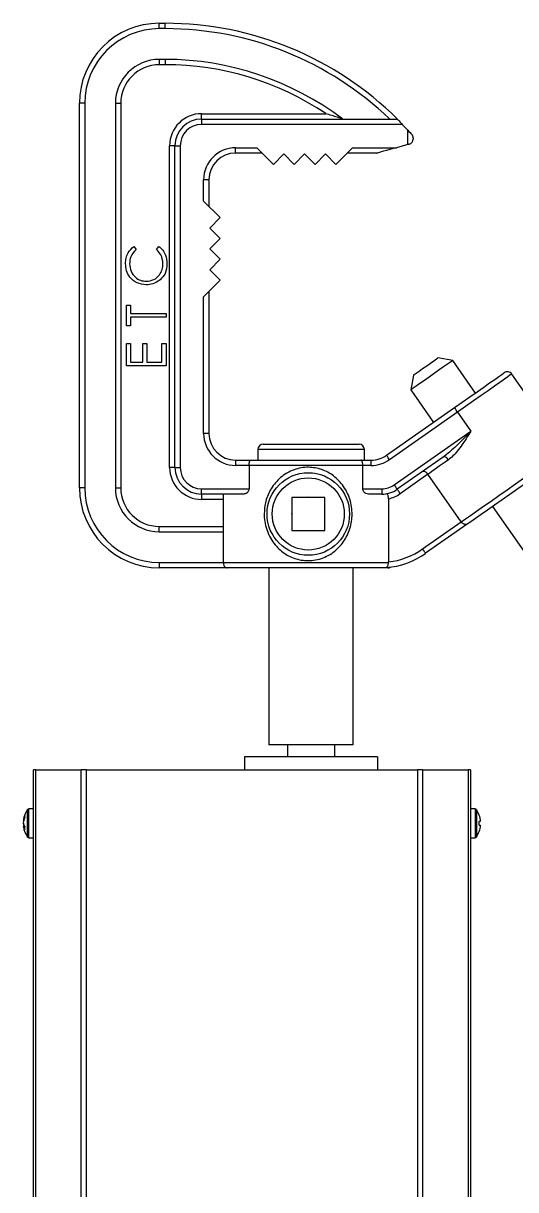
# Model space of a CAD drawing. Extents: x 7 to 135, y 1 to 99.
# Drawn here: x 12 to 16.62, y 51.14 to 62.07 of the extents above; entities that cross this region are included whole.
import ezdxf

# ---------------------------------------------------------------- set-up
doc = ezdxf.new("R2010")
doc.units = 0
doc.header["$MEASUREMENT"] = 0
doc.layers.add('OBJECT', color=7, linetype='CONTINUOUS')

msp = doc.modelspace()

# ---------------------------------------------------------------- linework, layer by layer
at = {"layer": 'OBJECT'}
for p, q in [((13.273, 62.025), (13.273, 62.075)), ((13.273, 62.075), (13.329, 62.075)), ((13.329, 62.025), (13.273, 62.025)), ((13.329, 62.025), (13.329, 62.075)), ((13.329, 61.737), (13.273, 61.737)), ((13.273, 61.737), (13.273, 61.687)), ((13.329, 61.687), (13.273, 61.687)), ((13.329, 61.737), (13.329, 61.687)), ((12.573, 61.325), (12.523, 61.325)), ((12.523, 57.72), (12.523, 61.325)), ((12.573, 61.325), (12.573, 57.72)), ((12.861, 61.325), (12.861, 57.72)), ((12.861, 61.325), (12.911, 61.325)), ((12.911, 61.325), (12.911, 57.72)), ((13.67, 61.178), (13.67, 61.228)), ((13.67, 61.228), (14.836, 61.228)), ((13.67, 61.178), (13.67, 61.128)), ((13.67, 61.178), (15.506, 61.178)), ((15.553, 61.128), (13.67, 61.128)), ((15.553, 61.128), (15.606, 61.072)), ((15.606, 60.938), (15.606, 61.072)), ((13.42, 60.928), (13.37, 60.928)), ((13.37, 57.911), (13.37, 60.928)), ((13.42, 60.928), (13.47, 60.928)), ((13.42, 57.911), (13.42, 60.928)), ((13.47, 60.928), (13.47, 57.911)), ((13.989, 60.909), (14.189, 60.909)), ((13.989, 60.859), (13.989, 60.909)), ((14.189, 60.909), (14.345, 60.753)), ((14.93, 60.753), (15.086, 60.909)), ((15.086, 60.909), (15.5, 60.909)), ((15.606, 60.938), (15.5, 60.909)), ((15.656, 60.999), (15.656, 60.99)), ((14.239, 60.859), (13.989, 60.859)), ((14.345, 60.753), (14.442, 60.85)), ((14.442, 60.85), (14.54, 60.753)), ((14.54, 60.753), (14.637, 60.85)), ((14.637, 60.85), (14.735, 60.753)), ((14.735, 60.753), (14.832, 60.85)), ((14.832, 60.85), (14.93, 60.753)), ((15.313, 60.859), (15.036, 60.859)), ((13.689, 60.409), (13.689, 60.609)), ((13.739, 60.609), (13.689, 60.609)), ((13.739, 60.609), (13.739, 60.359)), ((13.845, 60.253), (13.689, 60.409)), ((13.747, 60.155), (13.845, 60.253)), ((13.845, 60.058), (13.747, 60.155)), ((13.747, 59.96), (13.845, 60.058)), ((13.034, 59.984), (13.056, 59.955)), ((13.246, 59.955), (13.268, 59.984)), ((13.845, 59.863), (13.747, 59.96)), ((13.747, 59.765), (13.845, 59.863)), ((13.845, 59.668), (13.747, 59.765)), ((13.689, 59.512), (13.845, 59.668)), ((13.689, 58.23), (13.689, 59.512)), ((13.739, 59.562), (13.739, 58.23)), ((12.966, 59.239), (12.966, 59.434)), ((12.966, 59.434), (13.004, 59.434)), ((13.004, 59.434), (13.004, 59.353)), ((13.004, 59.353), (13.336, 59.353)), ((13.004, 59.32), (13.004, 59.239)), ((13.336, 59.32), (13.004, 59.32)), ((13.336, 59.353), (13.336, 59.32)), ((13.004, 59.239), (12.966, 59.239)), ((12.966, 58.864), (12.966, 59.073)), ((12.966, 59.073), (13.004, 59.073)), ((13.004, 59.073), (13.004, 58.898)), ((13.118, 58.898), (13.118, 59.073)), ((13.118, 59.073), (13.156, 59.073)), ((13.156, 59.073), (13.156, 58.898)), ((13.298, 59.073), (13.336, 59.073)), ((13.298, 58.898), (13.298, 59.073)), ((13.336, 59.073), (13.336, 58.864)), ((13.336, 58.864), (12.966, 58.864)), ((13.004, 58.898), (13.118, 58.898)), ((13.156, 58.898), (13.298, 58.898)), ((16.026, 58.913), (15.887, 58.938)), ((16.239, 58.609), (16.026, 58.913)), ((15.658, 58.777), (15.633, 58.638)), ((17.075, 58.079), (16.58, 58.787)), ((15.633, 58.638), (15.846, 58.334)), ((15.405, 58.025), (16.042, 58.472)), ((16.071, 58.431), (15.433, 57.984)), ((16.071, 58.431), (16.197, 58.251)), ((13.739, 58.23), (13.689, 58.23)), ((15.477, 57.747), (16.197, 58.251)), ((14.197, 58.08), (14.197, 57.98)), ((15.197, 58.08), (14.197, 58.08)), ((14.247, 58.13), (15.147, 58.13)), ((15.197, 57.98), (15.197, 58.08)), ((13.989, 57.98), (13.989, 57.93)), ((13.989, 57.98), (14.134, 57.98)), ((14.134, 57.98), (15.164, 57.98)), ((15.164, 57.98), (15.261, 57.98)), ((15.261, 57.93), (15.261, 57.98)), ((15.937, 58.008), (15.505, 57.706)), ((13.42, 57.911), (13.37, 57.911)), ((13.42, 57.911), (13.47, 57.911)), ((14.115, 57.93), (13.989, 57.93)), ((14.115, 57.93), (14.115, 57.711)), ((15.183, 57.93), (14.115, 57.93)), ((15.183, 57.711), (15.183, 57.93)), ((15.261, 57.93), (15.183, 57.93)), ((15.794, 57.848), (15.534, 57.665)), ((16.107, 57.401), (15.794, 57.848)), ((12.573, 57.72), (12.523, 57.72)), ((12.861, 57.72), (12.911, 57.72)), ((13.67, 57.711), (14.115, 57.711)), ((13.67, 57.661), (13.67, 57.711)), ((14.062, 57.661), (13.67, 57.661)), ((13.67, 57.661), (13.67, 57.611)), ((13.874, 57.308), (13.874, 57.661)), ((14.825, 57.629), (14.517, 57.629)), ((14.517, 57.629), (14.517, 57.321)), ((14.825, 57.321), (14.825, 57.629)), ((15.183, 57.711), (15.362, 57.711)), ((15.362, 57.661), (15.236, 57.661)), ((15.362, 57.711), (15.362, 57.661)), ((13.874, 57.611), (13.67, 57.611)), ((15.423, 57.617), (15.423, 57.025)), ((16.399, 57.544), (17.405, 56.108)), ((13.273, 57.308), (13.273, 57.358)), ((13.273, 57.358), (13.874, 57.358)), ((13.273, 57.308), (13.874, 57.308)), ((13.874, 57.02), (13.874, 57.308)), ((14.517, 57.321), (14.825, 57.321)), ((15.743, 57.147), (16.107, 57.401)), ((16.162, 57.379), (15.772, 57.106)), ((13.273, 57.02), (13.874, 57.02)), ((13.273, 57.02), (13.273, 56.97)), ((13.874, 57.02), (15.423, 57.02)), ((15.423, 57.02), (15.423, 57.025)), ((13.911, 56.97), (13.273, 56.97)), ((15.418, 56.97), (13.911, 56.97)), ((14.302, 56.97), (14.302, 55.31)), ((15.092, 55.31), (15.092, 56.97)), ((15.092, 55.31), (14.302, 55.31)), ((14.475, 55.31), (14.475, 55.198)), ((14.92, 55.198), (14.92, 55.31)), ((15.322, 55.198), (14.072, 55.198)), ((14.072, 55.198), (14.072, 55.075)), ((15.322, 55.198), (15.322, 55.075)), ((12.092, 48.3), (12.092, 55.075)), ((12.113, 55.075), (12.092, 55.075)), ((12.113, 55.075), (12.54, 55.075)), ((12.113, 48.3), (12.113, 55.075)), ((12.54, 48.3), (12.54, 55.075)), ((12.59, 55.075), (12.54, 55.075)), ((12.59, 48.3), (12.59, 55.075)), ((12.59, 55.075), (15.695, 55.075)), ((15.695, 55.075), (15.695, 48.3)), ((15.744, 55.075), (15.695, 55.075)), ((15.744, 55.075), (15.744, 48.3)), ((15.744, 55.075), (16.172, 55.075)), ((16.172, 55.075), (16.172, 48.3)), ((16.192, 55.075), (16.172, 55.075)), ((16.192, 55.075), (16.192, 48.3)), ((12.037, 54.678), (12.037, 54.704)), ((12.037, 54.446), (12.037, 54.678)), ((12.092, 54.71), (12.049, 54.71)), ((12.049, 54.683), (12.049, 54.71)), ((12.049, 54.44), (12.049, 54.683)), ((16.236, 54.71), (16.192, 54.71)), ((16.236, 54.71), (16.236, 54.575)), ((16.248, 54.704), (16.248, 54.575)), ((12.001, 54.6), (11.997, 54.601)), ((11.997, 54.575), (11.997, 54.571)), ((11.997, 54.571), (11.998, 54.571)), ((16.236, 54.575), (16.236, 54.44)), ((16.248, 54.575), (16.248, 54.446)), ((12.006, 54.551), (11.997, 54.549)), ((12.049, 54.44), (12.092, 54.44)), ((16.192, 54.44), (16.236, 54.44))]:
    msp.add_line(p, q, dxfattribs=at)
at = {"layer": 'OBJECT', "flags": 128}
for points in [[(15.506, 61.178), (15.507, 61.177), (15.509, 61.175), (15.512, 61.171), (15.517, 61.166), (15.523, 61.16), (15.529, 61.153), (15.537, 61.145), (15.545, 61.137), (15.553, 61.128)], [(15.606, 61.072), (15.616, 61.061), (15.626, 61.051), (15.634, 61.041), (15.642, 61.033)], [(15.5, 60.909), (15.467, 60.9), (15.435, 60.891), (15.405, 60.883), (15.378, 60.875), (15.356, 60.869), (15.338, 60.864), (15.326, 60.861)], [(15.619, 60.942), (15.615, 60.941), (15.61, 60.939), (15.606, 60.938)], [(16.026, 58.913), (16.021, 58.909), (16.004, 58.898), (15.977, 58.879), (15.941, 58.854), (15.899, 58.825), (15.853, 58.792), (15.806, 58.759), (15.76, 58.727), (15.718, 58.698), (15.683, 58.673), (15.656, 58.654), (15.639, 58.642), (15.633, 58.638)], [(15.658, 58.777), (15.664, 58.782), (15.682, 58.794), (15.71, 58.814), (15.744, 58.838), (15.782, 58.864), (15.818, 58.89), (15.85, 58.912), (15.873, 58.928), (15.885, 58.937), (15.887, 58.938)], [(16.042, 58.472), (16.116, 58.523), (16.187, 58.573), (16.255, 58.62), (16.317, 58.664), (16.373, 58.703), (16.421, 58.737), (16.459, 58.764), (16.487, 58.783), (16.504, 58.795), (16.51, 58.799)], [(16.58, 58.787), (16.578, 58.786), (16.567, 58.778), (16.545, 58.762), (16.512, 58.739), (16.469, 58.709), (16.417, 58.673), (16.358, 58.631), (16.292, 58.585), (16.221, 58.536), (16.147, 58.484), (16.071, 58.431)], [(16.071, 58.431), (16.066, 58.439), (16.06, 58.447), (16.055, 58.454), (16.051, 58.46), (16.047, 58.465), (16.045, 58.469), (16.043, 58.471), (16.042, 58.472)], [(16.107, 57.401), (16.146, 57.428), (16.194, 57.462), (16.251, 57.502), (16.315, 57.547), (16.386, 57.596), (16.46, 57.649), (16.537, 57.702), (16.615, 57.757), (16.691, 57.81), (16.765, 57.862), (16.834, 57.91), (16.897, 57.954), (16.952, 57.993), (16.998, 58.025), (17.034, 58.05), (17.059, 58.068), (17.073, 58.077), (17.075, 58.079)], [(15.433, 57.984), (15.428, 57.992), (15.422, 58), (15.417, 58.007), (15.413, 58.013), (15.41, 58.018), (15.407, 58.022), (15.405, 58.024), (15.405, 58.025)], [(15.987, 57.982), (15.957, 57.961), (15.928, 57.941), (15.9, 57.922), (15.875, 57.904), (15.852, 57.888), (15.83, 57.873), (15.811, 57.859), (15.794, 57.848)], [(15.987, 57.982), (15.981, 57.99), (15.974, 57.997), (15.967, 58.003), (15.96, 58.007), (15.954, 58.01), (15.947, 58.011), (15.941, 58.01), (15.937, 58.008)], [(17.063, 58.01), (17.063, 58.009), (17.053, 58.002), (17.032, 57.988), (16.999, 57.965), (16.957, 57.935), (16.905, 57.899), (16.846, 57.858), (16.78, 57.812), (16.71, 57.762), (16.637, 57.711), (16.563, 57.659), (16.489, 57.608), (16.418, 57.558), (16.352, 57.512), (16.292, 57.47), (16.239, 57.433), (16.196, 57.402), (16.162, 57.379)], [(15.477, 57.747), (15.482, 57.739), (15.488, 57.731), (15.493, 57.724), (15.497, 57.718), (15.5, 57.713), (15.503, 57.709), (15.505, 57.707), (15.505, 57.706)], [(15.534, 57.665), (15.528, 57.673), (15.523, 57.681), (15.518, 57.688), (15.514, 57.694), (15.51, 57.699), (15.507, 57.703), (15.506, 57.705), (15.505, 57.706)], [(15.772, 57.106), (15.772, 57.106), (15.77, 57.109), (15.767, 57.113), (15.764, 57.118), (15.759, 57.124), (15.754, 57.131), (15.749, 57.139), (15.743, 57.147)], [(16.288, 54.593), (16.287, 54.593), (16.286, 54.593), (16.285, 54.593), (16.283, 54.593), (16.281, 54.593), (16.28, 54.593), (16.277, 54.592), (16.275, 54.592)], [(16.275, 54.558), (16.277, 54.558), (16.28, 54.557), (16.281, 54.557), (16.283, 54.557), (16.285, 54.557), (16.286, 54.557), (16.287, 54.557), (16.288, 54.557)]]:
    msp.add_lwpolyline(points, dxfattribs=at)
at = {"layer": 'OBJECT'}
for radius in [0.387, 0.338]:
    msp.add_circle((14.671, 57.475), radius, dxfattribs=at)
for centre, radius, start, end in [((13.273, 61.325), 0.75, 90, 180), ((13.273, 61.325), 0.7, 90, 180), ((13.329, 58.986), 3.089, 45.2072, 90), ((13.329, 58.986), 3.039, 46.1647, 90), ((13.273, 61.325), 0.412, 90, 180), ((13.273, 61.325), 0.362, 90, 180), ((13.329, 58.986), 2.751, 52.8291, 90), ((13.329, 58.986), 2.701, 56.1083, 90), ((13.67, 60.928), 0.3, 90, 180), ((13.67, 60.928), 0.25, 90, 180), ((13.67, 60.928), 0.2, 90, 180), ((15.606, 60.999), 0.05, 0, 43.1786), ((13.989, 60.609), 0.3, 90, 180), ((15.606, 60.99), 0.05, 285.472, 0), ((13.989, 60.609), 0.25, 90, 180), ((15.313, 60.909), 0.05, 270, 285.472), ((16.539, 58.758), 0.05, 35, 125), ((13.989, 58.23), 0.3, 180, 270), ((13.989, 58.23), 0.25, 180, 270), ((14.247, 58.08), 0.05, 90, 180), ((15.147, 58.08), 0.05, 0, 90), ((15.261, 58.23), 0.25, 270, 305), ((15.261, 58.23), 0.3, 270, 305), ((13.67, 57.911), 0.3, 180, 270), ((13.67, 57.911), 0.25, 180, 270), ((13.67, 57.911), 0.2, 180, 270), ((15.362, 57.911), 0.2, 270, 305), ((13.273, 57.72), 0.75, 180, 270), ((13.273, 57.72), 0.7, 180, 270), ((13.273, 57.72), 0.412, 180, 270), ((13.273, 57.72), 0.362, 180, 270), ((14.671, 57.475), 0.156, 80.8155, 99.1845), ((15.362, 57.911), 0.25, 270, 305), ((15.362, 57.911), 0.3, 281.8148, 305), ((14.671, 57.475), 0.156, 170.8155, 189.1845), ((14.671, 57.475), 0.156, 350.8155, 9.1845), ((14.671, 57.475), 0.156, 260.8155, 279.1845), ((15.342, 57.72), 0.75, 274.6702, 305), ((15.342, 57.72), 0.7, 276.6779, 305), ((15.418, 57.02), 0.05, 270, 298.6118), ((12.216, 54.575), 0.221, 144.3318, 172.0078), ((12.049, 54.695), 0.015, 90, 144.3318), ((16.236, 54.695), 0.015, 35.6682, 90), ((16.068, 54.575), 0.221, 20.3311, 35.6682), ((12.138, 54.586), 0.142, 154.8111, 174.0181), ((12.151, 54.562), 0.155, 155.8152, 173.9366), ((12.092, 54.593), 0.0962, 188.4809, 211.0853), ((12.146, 54.587), 0.15, 185.9065, 194.1991), ((12.105, 54.636), 0.0959, 173.8934, 186.1066), ((16.392, 54.509), 0.184, 129.311, 129.5298), ((16.067, 54.575), 0.222, 4.7449, 20.1217), ((16.006, 54.575), 0.27, 356.3616, 3.6384), ((12.079, 54.561), 0.083, 188.3711, 213.3327), ((12.216, 54.575), 0.221, 187.9922, 215.6682), ((12.183, 54.53), 0.174, 175.4693, 184.5307), ((16.068, 54.575), 0.221, 324.3318, 339.6689), ((16.067, 54.575), 0.222, 339.8782, 355.2548), ((16.392, 54.641), 0.184, 230.4702, 230.689), ((12.049, 54.455), 0.015, 215.6682, 270), ((16.236, 54.455), 0.015, 270, 324.3318)]:
    msp.add_arc(centre, radius, start, end, dxfattribs=at)
for points, knots in [([(14.992, 61.178), (14.992, 61.178), (14.991, 61.178), (14.986, 61.18), (14.972, 61.185), (14.921, 61.201), (14.872, 61.217), (14.836, 61.228), (14.836, 61.228)], [0, 0, 0, 0, 0.03421, 0.07678, 0.150367, 0.36204, 0.997909, 1, 1, 1, 1]), ([(12.956, 59.823), (12.957, 59.84), (12.96, 59.875), (12.981, 59.934), (13.014, 59.965), (13.034, 59.984)], [0, 0, 0, 0, 0.280846, 0.561446, 1, 1, 1, 1]), ([(13.056, 59.955), (13.036, 59.934), (13, 59.895), (12.996, 59.843), (12.994, 59.82)], [0, 0, 0, 0, 0.558387, 1, 1, 1, 1]), ([(13.307, 59.823), (13.304, 59.851), (13.298, 59.903), (13.262, 59.939), (13.246, 59.955)], [0, 0, 0, 0, 0.558768, 1, 1, 1, 1]), ([(13.268, 59.984), (13.281, 59.973), (13.307, 59.95), (13.338, 59.895), (13.343, 59.85), (13.345, 59.823)], [0, 0, 0, 0, 0.280392, 0.560814, 1, 1, 1, 1]), ([(13.149, 59.623), (13.12, 59.627), (13.062, 59.634), (12.998, 59.688), (12.961, 59.754), (12.958, 59.8), (12.956, 59.823)], [0, 0, 0, 0, 0.279513, 0.55908, 0.779375, 1, 1, 1, 1]), ([(12.994, 59.82), (12.997, 59.797), (13.002, 59.75), (13.043, 59.695), (13.095, 59.662), (13.133, 59.658), (13.151, 59.657)], [0, 0, 0, 0, 0.279861, 0.559533, 0.779672, 1, 1, 1, 1]), ([(13.151, 59.657), (13.175, 59.659), (13.223, 59.665), (13.275, 59.712), (13.303, 59.766), (13.306, 59.804), (13.307, 59.823)], [0, 0, 0, 0, 0.27943, 0.558928, 0.779288, 1, 1, 1, 1]), ([(13.345, 59.823), (13.343, 59.79), (13.338, 59.732), (13.298, 59.689), (13.281, 59.67)], [0, 0, 0, 0, 0.559804, 1, 1, 1, 1]), ([(13.281, 59.67), (13.258, 59.655), (13.218, 59.628), (13.17, 59.625), (13.149, 59.623)], [0, 0, 0, 0, 0.5590209, 1, 1, 1, 1]), ([(16.197, 58.251), (16.197, 58.251), (16.182, 58.236), (16.127, 58.179), (16.043, 58.093), (15.968, 58.033), (15.937, 58.008)], [0, 0, 0, 0, 0.002855, 0.178548, 0.654943, 1, 1, 1, 1]), ([(16.197, 58.251), (16.197, 58.251), (16.185, 58.233), (16.159, 58.191), (16.117, 58.127), (16.072, 58.067), (16.03, 58.017), (16.001, 57.994), (15.987, 57.982)], [0, 0, 0, 0, 0.0027503, 0.1764544, 0.4130692, 0.649433, 0.8249534, 1, 1, 1, 1]), ([(14.115, 57.93), (14.115, 57.935), (14.115, 57.946), (14.118, 57.96), (14.123, 57.972), (14.128, 57.979), (14.132, 57.98), (14.134, 57.98), (14.134, 57.98)], [0, 0, 0, 0, 0.19777, 0.395373, 0.598086, 0.812872, 0.995765, 1, 1, 1, 1]), ([(15.183, 57.93), (15.182, 57.935), (15.182, 57.946), (15.179, 57.96), (15.175, 57.972), (15.17, 57.979), (15.166, 57.98), (15.164, 57.98), (15.164, 57.98)], [0, 0, 0, 0, 0.19777, 0.395372, 0.598086, 0.812872, 0.995764, 1, 1, 1, 1]), ([(14.257, 57.475), (14.26, 57.51), (14.265, 57.588), (14.311, 57.704), (14.38, 57.792), (14.454, 57.851), (14.518, 57.884), (14.587, 57.906), (14.675, 57.917), (14.785, 57.902), (14.902, 57.845), (14.982, 57.767), (15.033, 57.686), (15.062, 57.616), (15.079, 57.542), (15.083, 57.477), (15.078, 57.39), (15.049, 57.286), (14.987, 57.19), (14.921, 57.125), (14.861, 57.085), (14.794, 57.055), (14.703, 57.034), (14.589, 57.039), (14.467, 57.086), (14.363, 57.171), (14.3, 57.271), (14.268, 57.366), (14.258, 57.427), (14.258, 57.464), (14.257, 57.475)], [0, 0, 0, 0, 0.038557, 0.08626, 0.13774, 0.164848, 0.19284, 0.21832, 0.244777, 0.291561, 0.338408, 0.390219, 0.418636, 0.447907, 0.475254, 0.503564, 0.519256, 0.571194, 0.622135, 0.649326, 0.677297, 0.704216, 0.732173, 0.78088, 0.827066, 0.87637, 0.931346, 0.959206, 0.987983, 1, 1, 1, 1]), ([(15.794, 57.848), (15.791, 57.852), (15.785, 57.859), (15.774, 57.868), (15.762, 57.874), (15.75, 57.875), (15.744, 57.873), (15.741, 57.871), (15.741, 57.871)], [0, 0, 0, 0, 0.175275, 0.350111, 0.535651, 0.748679, 0.99649, 1, 1, 1, 1]), ([(14.115, 57.711), (14.114, 57.707), (14.114, 57.698), (14.107, 57.685), (14.096, 57.672), (14.079, 57.663), (14.067, 57.662), (14.062, 57.661)], [0, 0, 0, 0, 0.1325318, 0.2642325, 0.4629237, 0.7502073, 1, 1, 1, 1]), ([(15.236, 57.661), (15.228, 57.662), (15.214, 57.664), (15.198, 57.676), (15.188, 57.688), (15.183, 57.7), (15.183, 57.708), (15.183, 57.711)], [0, 0, 0, 0, 0.339642, 0.594763, 0.767039, 0.899945, 1, 1, 1, 1]), ([(15.423, 57.617), (15.423, 57.623), (15.423, 57.633), (15.42, 57.647), (15.416, 57.658), (15.411, 57.664), (15.406, 57.665), (15.404, 57.665)], [0, 0, 0, 0, 0.19805, 0.396392, 0.589177, 0.783034, 1, 1, 1, 1]), ([(16.162, 57.379), (16.162, 57.379), (16.159, 57.377), (16.152, 57.374), (16.139, 57.376), (16.127, 57.381), (16.116, 57.389), (16.11, 57.397), (16.107, 57.401)], [0, 0, 0, 0, 0.003392, 0.262705, 0.472043, 0.654494, 0.827049, 1, 1, 1, 1]), ([(13.874, 57.02), (13.874, 57.015), (13.875, 57.005), (13.88, 56.992), (13.886, 56.981), (13.896, 56.973), (13.905, 56.97), (13.91, 56.97), (13.911, 56.97), (13.911, 56.97)], [0, 0, 0, 0, 0.165084, 0.329702, 0.505292, 0.712024, 0.958588, 0.99674, 1, 1, 1, 1]), ([(15.403, 56.972), (15.403, 56.972), (15.402, 56.973), (15.403, 56.974), (15.409, 56.978), (15.417, 56.987), (15.422, 57.002), (15.423, 57.013), (15.423, 57.019), (15.423, 57.02)], [0, 0, 0, 0, 0.060685, 0.121035, 0.287632, 0.556102, 0.771106, 0.956543, 1, 1, 1, 1])]:
    msp.add_open_spline(points, degree=3, knots=knots, dxfattribs=at)

doc.saveas('drawing.dxf')
